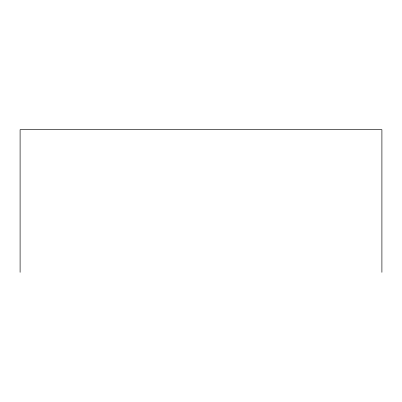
<?xml version="1.0" encoding="UTF-8"?>
<svg xmlns="http://www.w3.org/2000/svg" width="402" height="402" viewBox="0 0 402 402"><rect width="100%" height="100%" fill="white"/><g stroke="black" fill="none" stroke-linecap="round" stroke-linejoin="round"><path stroke-width="0.6" d="M381.9 272.34L381.9 129.66L20.1 129.66L20.1 272.34"/></g></svg>
